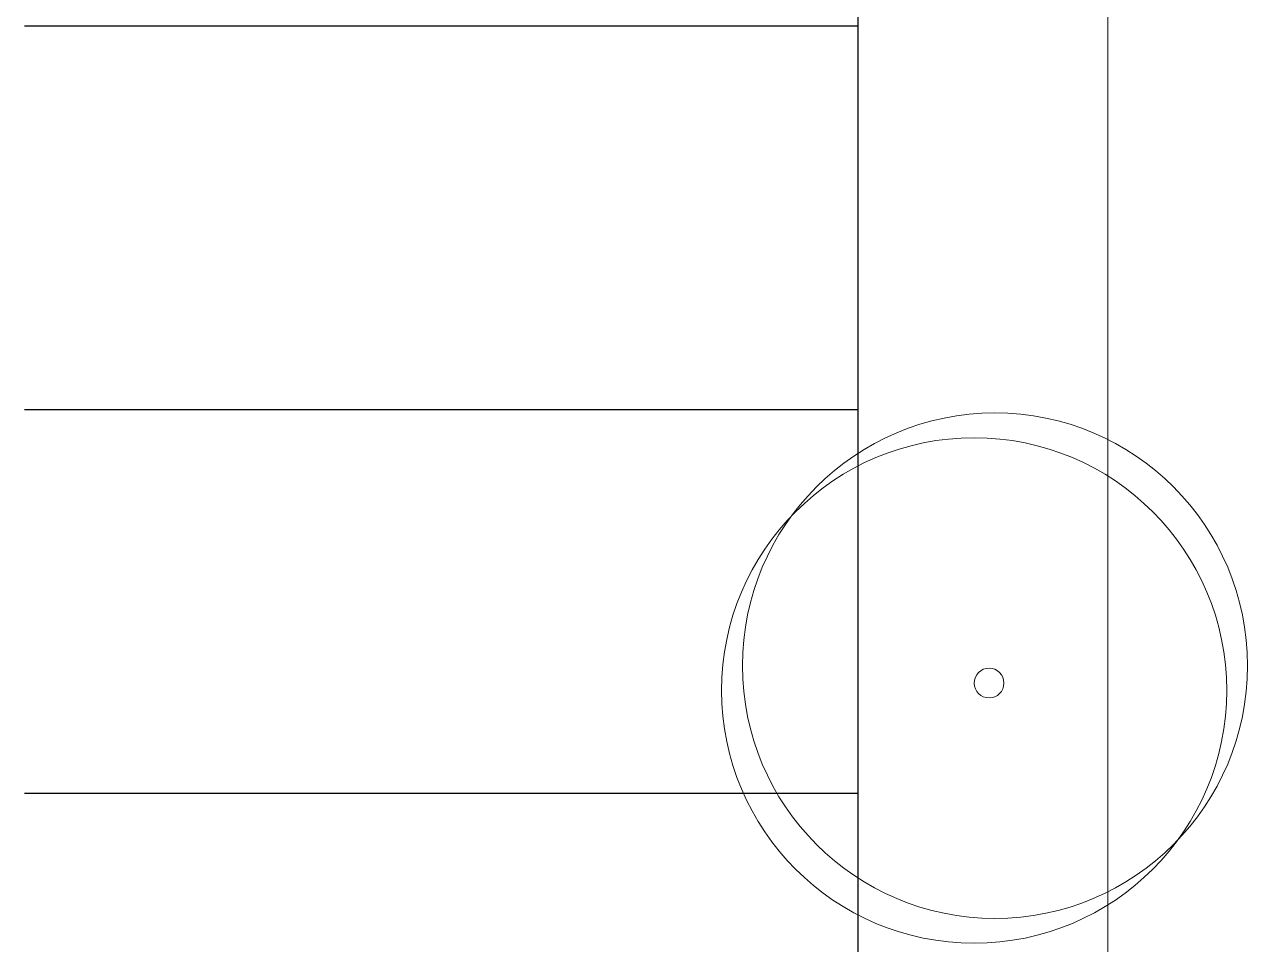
# Model space of a CAD drawing. Header units: metres. Extents: x 0 to 570, y -16 to 122.
# Drawn here: x 310.32 to 317.66, y 91.04 to 96.56 of the extents above; entities that cross this region are included whole.
import ezdxf

# ---------------------------------------------------------------- set-up
doc = ezdxf.new("R2010")
doc.units = ezdxf.units.M
doc.layers.add('ARQ- ARBOLES', color=85, linetype='Continuous', lineweight=13)
doc.layers.add('ARQ-ZONAS VERDES', color=82, linetype='Continuous', lineweight=13)
doc.layers.add('ARQ-SUELO', color=252, linetype='Continuous')

# ---------------------------------------------------------------- blocks, each defined once
blk = doc.blocks.new('ARBOL')
at = {"layer": 'ARQ- ARBOLES'}
for centre, radius in [((128.7315, 225.1114), 1.5154), ((128.8565, 224.9627), 1.5154), ((128.8208, 225.0668), 0.0892)]:
    blk.add_circle(centre, radius, dxfattribs=at)

msp = doc.modelspace()

# ---------------------------------------------------------------- linework, layer by layer
at = {"layer": 'ARQ-SUELO'}
for points in [[(315.3212, 101.1499), (315.3212, 13.6499), (310.3212, 13.6499)], [(315.3212, 96.5499), (310.3212, 96.5499)], [(315.3212, 94.2499), (310.3212, 94.2499)], [(315.3212, 91.9499), (310.3212, 91.9499)]]:
    msp.add_lwpolyline(points, dxfattribs=at)
at = {"layer": 'ARQ-ZONAS VERDES'}
msp.add_lwpolyline([(315.3212, 101.1499), (316.8212, 101.1499), (316.8212, 82.7499), (315.3212, 82.7499), (315.3212, 101.1499)], dxfattribs=at)

# ---------------------------------------------------------------- block references
at = {"layer": 'ARQ-ZONAS VERDES', "xscale": -1, "rotation": 180}
msp.add_blockref('ARBOL', (187.288, 317.679), dxfattribs=at)

doc.saveas('drawing.dxf')
